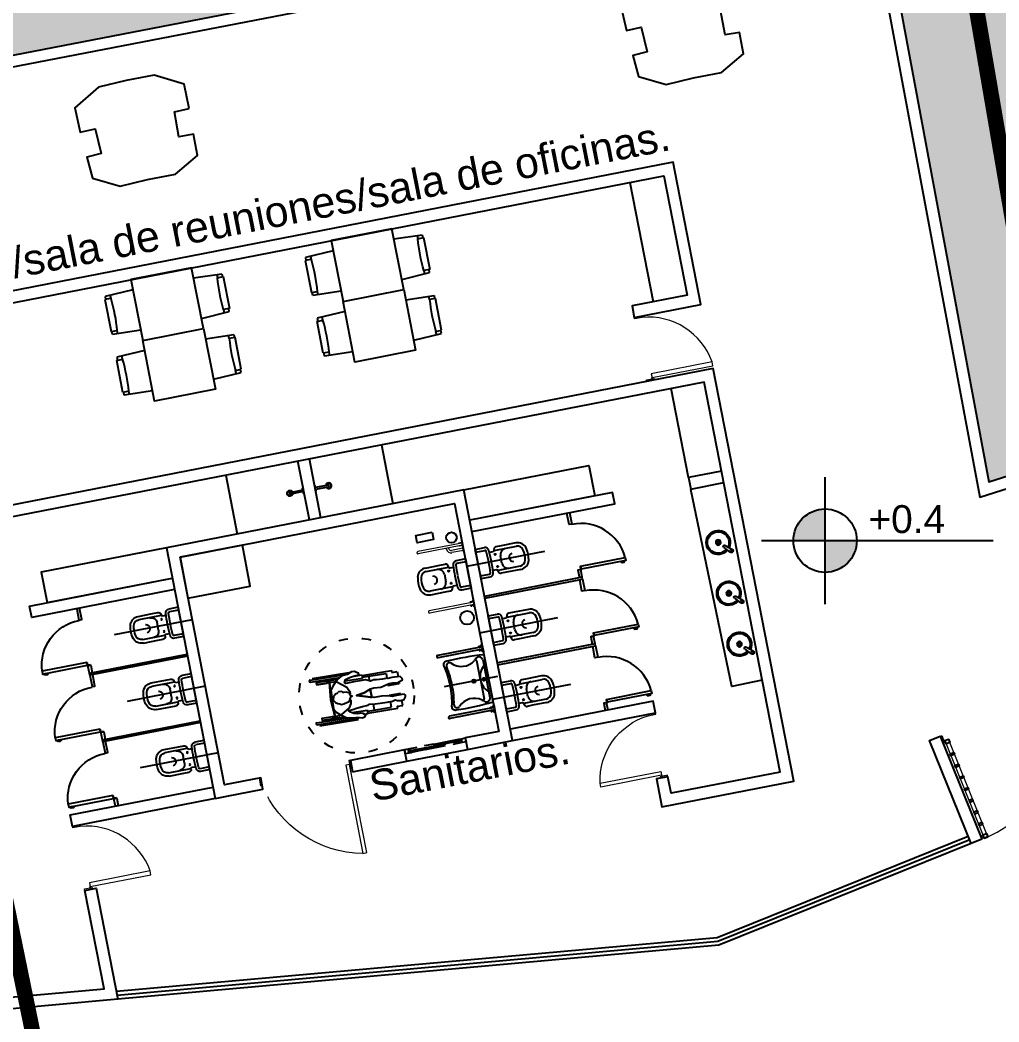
# Model space of a CAD drawing. Header units: metres. Extents: x -296 to 345, y -1036 to 474.
# Drawn here: x 187.45 to 200.1, y -970.43 to -957.49 of the extents above; entities that cross this region are included whole.
import ezdxf

# ---------------------------------------------------------------- set-up
doc = ezdxf.new("R2010")
doc.units = ezdxf.units.M
for name, pattern in [('ACAD_ISO03W100', [30, 12, -18]), ('AP-ARB$0$HIDDENX2', [0.75, 0.5, -0.25]), ('DASHED2', [0.375, 0.25, -0.125]), ('HIDDENX2', [0.75, 0.5, -0.25])]:
    doc.linetypes.add(name, pattern=pattern)
for name, color, linetype in [('ANOTACIONES', 6, 'Continuous'), ('DGPRO_ Calzada', 252, 'Continuous'), ('DGPRO_Aclaraciones', 6, 'Continuous'), ('DGPRO_ARQ_EXISTENCIA', 7, 'Continuous'), ('DGPRO_Autopista', 160, 'Continuous'), ('DGPRO_Columnas', 2, 'Continuous'), ('DGPRO_Cordon existente', 244, 'HIDDENX2'), ('DGPRO_Edificacion nueva playas de regulacion', 2, 'Continuous'), ('DGPRO_Mobiliarios', 1, 'Continuous'), ('DGPRO_Nuevas veredas', 1, 'Continuous'), ('DGPRO_Nuevo alambrado playa de carga', 2, 'Continuous'), ('DGPRO_Puertas playa de carga', 1, 'Continuous'), ('DGPRO_Vereda existente', 1, 'Continuous'), ('edificacion', 2, 'Continuous'), ('hojas carpinteria', 2, 'Continuous'), ('MOBILIARIO', 1, 'Continuous')]:
    doc.layers.add(name, color=color, linetype=linetype)
doc.layers.add('carpinterias', color=2, linetype='Continuous', lineweight=5)
doc.layers.add('DGPRO_Hatch edificios', color=7, linetype='Continuous', true_color=0xd1e8ff)
doc.styles.get("Standard").update_dxf_attribs({"font": 'arial.ttf'})

# ---------------------------------------------------------------- blocks, each defined once
blk = doc.blocks.new('puertas2')
at = {"layer": 'carpinterias', "elevation": -0.036}
for points in [[(200.368, 176.211), (201.168, 176.211), (201.168, 176.261), (200.368, 176.261), (200.368, 176.211)], [(201.144, 176.276), (201.144, 176.296), (201.244, 176.296), (201.244, 176.276), (201.144, 176.276)], [(201.144, 175.453), (201.144, 175.473), (201.244, 175.473), (201.244, 175.453), (201.144, 175.453)]]:
    blk.add_lwpolyline(points, dxfattribs=at)
at = {"layer": 'carpinterias', "color": 1, "linetype": 'AP-ARB$0$HIDDENX2', "ltscale": 3, "elevation": -0.036}
blk.add_lwpolyline([(201.144, 175.473, -0.342099), (200.368, 176.211)], format="xyb", dxfattribs=at)
at = {"layer": 'carpinterias'}
blk.add_circle((201.168, 176.266, -0.036), 0.00502, dxfattribs=at)
blk = doc.blocks.new('LAVA_COMPLETO-PL')
at = {"layer": 'MOBILIARIO'}
for p, q in [((-0.449, 0), (-0.351, 0)), ((-0.449, 0), (-0.449, -0.004)), ((0, 0.115), (0, -0.585)), ((0.351, 0), (0.449, 0)), ((0.351, 0), (0.351, -0.004)), ((0.449, 0), (0.449, -0.004)), ((-0.449, -0.004), (-0.351, -0.004)), ((-0.435, -0.015), (-0.435, -0.009)), ((-0.434, -0.018), (-0.434, -0.006)), ((-0.434, -0.006), (-0.426, -0.006)), ((-0.434, -0.012), (-0.426, -0.012)), ((-0.434, -0.018), (-0.426, -0.018)), ((-0.43, -0.037), (-0.426, -0.037)), ((-0.43, -0.044), (-0.43, -0.037)), ((-0.43, -0.044), (-0.426, -0.044)), ((-0.426, -0.004), (-0.426, -0.047)), ((-0.426, -0.018), (-0.426, -0.006)), ((-0.422, -0.004), (-0.422, -0.047)), ((-0.422, -0.041), (-0.422, -0.036)), ((-0.422, -0.041), (-0.422, -0.046)), ((-0.42, -0.037), (-0.42, -0.035)), ((-0.42, -0.041), (-0.42, -0.036)), ((-0.42, -0.037), (-0.42, -0.037)), ((-0.42, -0.041), (-0.42, -0.046)), ((-0.42, -0.044), (-0.42, -0.044)), ((-0.42, -0.044), (-0.42, -0.046)), ((-0.415, -0.004), (-0.415, -0.589)), ((-0.385, -0.004), (-0.385, -0.589)), ((-0.38, -0.037), (-0.38, -0.035)), ((-0.38, -0.041), (-0.38, -0.036)), ((-0.38, -0.037), (-0.38, -0.037)), ((-0.38, -0.041), (-0.38, -0.046)), ((-0.38, -0.044), (-0.38, -0.044)), ((-0.38, -0.044), (-0.38, -0.046)), ((-0.378, -0.004), (-0.378, -0.047)), ((-0.378, -0.041), (-0.378, -0.036)), ((-0.378, -0.041), (-0.378, -0.046)), ((-0.374, -0.004), (-0.374, -0.047)), ((-0.374, -0.018), (-0.374, -0.006)), ((-0.366, -0.006), (-0.374, -0.006)), ((-0.366, -0.012), (-0.374, -0.012)), ((-0.366, -0.018), (-0.374, -0.018)), ((-0.37, -0.037), (-0.374, -0.037)), ((-0.37, -0.044), (-0.374, -0.044)), ((-0.37, -0.044), (-0.37, -0.037)), ((-0.366, -0.018), (-0.366, -0.006)), ((-0.365, -0.015), (-0.365, -0.009)), ((-0.351, 0), (-0.351, -0.004)), ((-0.28, -0.114), (-0.262, -0.136)), ((-0.252, -0.029), (0, -0.029)), ((0, -0.108), (-0.249, -0.108)), ((0.252, -0.029), (0, -0.029)), ((0, -0.108), (0.249, -0.108)), ((0.28, -0.114), (0.262, -0.136)), ((0.351, -0.004), (0.449, -0.004)), ((0.365, -0.015), (0.365, -0.009)), ((0.366, -0.018), (0.366, -0.006)), ((0.366, -0.006), (0.374, -0.006)), ((0.366, -0.012), (0.374, -0.012)), ((0.366, -0.018), (0.374, -0.018)), ((0.37, -0.037), (0.374, -0.037)), ((0.37, -0.044), (0.37, -0.037)), ((0.37, -0.044), (0.374, -0.044)), ((0.374, -0.004), (0.374, -0.047)), ((0.374, -0.018), (0.374, -0.006)), ((0.378, -0.004), (0.378, -0.047)), ((0.378, -0.041), (0.378, -0.036)), ((0.378, -0.041), (0.378, -0.046)), ((0.38, -0.037), (0.38, -0.035)), ((0.38, -0.041), (0.38, -0.036)), ((0.38, -0.037), (0.38, -0.037)), ((0.38, -0.041), (0.38, -0.046)), ((0.38, -0.044), (0.38, -0.044)), ((0.38, -0.044), (0.38, -0.046)), ((0.385, -0.004), (0.385, -0.589)), ((0.415, -0.004), (0.415, -0.589)), ((0.42, -0.037), (0.42, -0.035)), ((0.42, -0.041), (0.42, -0.036)), ((0.42, -0.037), (0.42, -0.037)), ((0.42, -0.041), (0.42, -0.046)), ((0.42, -0.044), (0.42, -0.044)), ((0.42, -0.044), (0.42, -0.046)), ((0.422, -0.004), (0.422, -0.047)), ((0.422, -0.041), (0.422, -0.036)), ((0.422, -0.041), (0.422, -0.046)), ((0.426, -0.004), (0.426, -0.047)), ((0.426, -0.018), (0.426, -0.006)), ((0.434, -0.006), (0.426, -0.006)), ((0.434, -0.012), (0.426, -0.012)), ((0.434, -0.018), (0.426, -0.018)), ((0.43, -0.037), (0.426, -0.037)), ((0.43, -0.044), (0.426, -0.044)), ((0.43, -0.044), (0.43, -0.037)), ((0.434, -0.018), (0.434, -0.006)), ((0.435, -0.015), (0.435, -0.009))]:
    blk.add_line(p, q, dxfattribs=at)
blk.add_lwpolyline([(0, -0.509, -0.068002), (0.263, -0.538, 0.513887), (0.321, -0.488, 0.03187), (0.31, 0), (0, 0), (-0.31, 0, 0.03187), (-0.321, -0.488, 0.513887), (-0.263, -0.538, -0.068002), (0, -0.509)], format="xyb", dxfattribs=at)
blk.add_circle((0, -0.194), 0.0225, dxfattribs=at)
for centre, radius, start, end in [((-0.434, -0.012), 0.00515, 90, 270), ((-0.43, -0.009), 0.00505, 143.5393, 216.4607), ((-0.43, -0.015), 0.00505, 143.5393, 216.4607), ((-0.424, -0.047), 0.002, 180, 0), ((-0.421, -0.036), 0.000924, 0, 180), ((-0.421, -0.046), 0.000924, 180, 0), ((-0.422, -0.041), 0.0064, 293.1798, 66.8202), ((-0.378, -0.041), 0.0064, 113.1798, 246.8202), ((-0.379, -0.036), 0.000924, 0, 180), ((-0.379, -0.046), 0.000924, 180, 0), ((-0.376, -0.047), 0.002, 180, 0), ((-0.37, -0.009), 0.00505, 323.5393, 36.4607), ((-0.366, -0.012), 0.00515, 270, 90), ((-0.37, -0.015), 0.00505, 323.5393, 36.4607), ((-0.247, -0.078), 0.0487, 96.0802, 227.8275), ((-0.249, -0.125), 0.0169, 90, 218.1239), ((0, 0.118), 0.226, 220.4823, 270), ((0, -0.064), 0.0175, 90, 270), ((0, 0.118), 0.226, 270, 319.5177), ((0, -0.064), 0.0175, 270, 90), ((0.249, -0.125), 0.0169, 321.8761, 90), ((0.247, -0.078), 0.0487, 312.1725, 83.9198), ((0.366, -0.012), 0.00515, 90, 270), ((0.37, -0.009), 0.00505, 143.5393, 216.4607), ((0.37, -0.015), 0.00505, 143.5393, 216.4607), ((0.376, -0.047), 0.002, 180, 0), ((0.379, -0.036), 0.000924, 0, 180), ((0.379, -0.046), 0.000924, 180, 0), ((0.378, -0.041), 0.0064, 293.1798, 66.8202), ((0.422, -0.041), 0.0064, 113.1798, 246.8202), ((0.421, -0.036), 0.000924, 0, 180), ((0.421, -0.046), 0.000924, 180, 0), ((0.424, -0.047), 0.002, 180, 0), ((0.43, -0.009), 0.00505, 323.5393, 36.4607), ((0.434, -0.012), 0.00515, 270, 90), ((0.43, -0.015), 0.00505, 323.5393, 36.4607), ((-0.438, -0.274), 0.224, 312.9807, 38.1239), ((0.438, -0.274), 0.224, 141.8761, 227.0193), ((-0.256, -0.465), 0.0397, 138.0337, 282.1111), ((-0.024, -1.501), 1.022, 88.5901, 102.6135), ((0.024, -1.501), 1.022, 77.3865, 91.4099), ((0.256, -0.465), 0.0397, 257.8889, 41.9663), ((-0.4, -0.589), 0.015, 180, 0), ((0.4, -0.589), 0.015, 180, 0)]:
    blk.add_arc(centre, radius, start, end, dxfattribs=at)
blk = doc.blocks.new('bari planta')
for p, q in [((-0.193, 0), (0.193, 0)), ((-0.193, 0), (-0.193, -0.12)), ((-0.157, 0), (-0.157, -0.12)), ((0.157, 0), (0.157, -0.12)), ((0.193, 0), (0.193, -0.12)), ((-0.143, -0.236), (-0.14, -0.236)), ((-0.13, -0.528), (-0.13, -0.236)), ((-0.12, -0.216), (-0.12, -0.172)), ((0.12, -0.216), (0.12, -0.172)), ((0.13, -0.236), (0.13, -0.528)), ((0.143, -0.236), (0.14, -0.236)), ((-0.175, -0.338), (-0.175, -0.268)), ((-0.175, -0.528), (-0.175, -0.338)), ((-0.05, -0.303), (0.05, -0.303)), ((0.175, -0.338), (0.175, -0.268)), ((0.175, -0.528), (0.175, -0.338))]:
    blk.add_line(p, q)
for centre in [(-0.08, -0.24), (0.08, -0.24)]:
    blk.add_circle(centre, 0.0085)
for centre, radius, start, end in [((-0.142, -0.12), 0.05, 180, 265.8235), ((-0.142, -0.12), 0.014, 180, 265.8235), ((0.142, -0.12), 0.014, 274.1765, 0), ((0.142, -0.12), 0.05, 274.1765, 0), ((-0.143, -0.268), 0.032, 90, 180), ((-0.01, 1.696), 1.871, 265.8235, 270.3034), ((-0.01, 1.696), 1.835, 265.8235, 270.3034), ((-0.14, -0.216), 0.02, 270, 0), ((0.01, 1.696), 1.835, 269.6966, 274.1765), ((0.01, 1.696), 1.871, 269.6966, 274.1765), ((0.14, -0.216), 0.02, 180, 270), ((0.143, -0.268), 0.032, 0, 90), ((-0.05, -0.383), 0.08, 90, 180), ((0.05, -0.383), 0.08, 0, 90), ((0.003, -0.465), 0.0578, 92.6193, 168.3941), ((0.02, -0.463), 0.075, 172.3942, 172.744), ((-0.003, -0.465), 0.0578, 11.6059, 87.3807), ((-0.02, -0.463), 0.075, 7.256, 7.6058), ((-0.05, -0.528), 0.125, 180, 258.5558), ((-0.05, -0.528), 0.08, 180, 258.5558), ((0, -0.281), 0.332, 258.5558, 281.4442), ((0.05, -0.528), 0.08, 281.4442, 0), ((0.05, -0.528), 0.125, 281.4442, 0), ((0, -0.281), 0.377, 258.5558, 281.4442)]:
    blk.add_arc(centre, radius, start, end)
blk = doc.blocks.new('baño disca')
at = {"layer": 'MOBILIARIO', "lineweight": 5, "extrusion": (-1.25034e-17, -1.61846e-05, 1)}
for p, q in [((3050.949, -1171.264, 0), (3050.801, -1171.264, 0)), ((3050.801, -1171.264, 0), (3050.801, -1171.268, 0)), ((3050.949, -1171.268, 0), (3050.801, -1171.268, 0)), ((3050.83, -1171.268, 0), (3050.83, -1171.313, 0)), ((3050.83, -1171.313, 0), (3050.833, -1171.313, 0)), ((3050.833, -1171.268, 0), (3050.833, -1171.313, 0)), ((3050.835, -1171.268, 0), (3050.835, -1171.849, 0)), ((3050.835, -1171.268, 0), (3050.865, -1171.268, 0)), ((3050.865, -1171.268, 0), (3050.865, -1171.849, 0)), ((3050.866, -1171.268, 0), (3050.866, -1171.313, 0)), ((3050.869, -1171.313, 0), (3050.866, -1171.313, 0)), ((3050.869, -1171.268, 0), (3050.869, -1171.313, 0)), ((3050.902, -1171.268, 0), (3050.902, -1171.42, 0)), ((3050.932, -1171.268, 0), (3050.932, -1171.42, 0)), ((3050.949, -1171.264, 0), (3050.949, -1171.268, 0)), ((3051.579, -1171.264, 0), (3051.677, -1171.264, 0)), ((3051.579, -1171.264, 0), (3051.579, -1171.268, 0)), ((3051.579, -1171.268, 0), (3051.677, -1171.268, 0)), ((3051.593, -1171.278, 0), (3051.593, -1171.272, 0)), ((3051.594, -1171.281, 0), (3051.594, -1171.269, 0)), ((3051.594, -1171.269, 0), (3051.601, -1171.269, 0)), ((3051.594, -1171.275, 0), (3051.601, -1171.275, 0)), ((3051.594, -1171.281, 0), (3051.601, -1171.281, 0)), ((3051.598, -1171.3, 0), (3051.602, -1171.3, 0)), ((3051.598, -1171.308, 0), (3051.598, -1171.3, 0)), ((3051.598, -1171.308, 0), (3051.602, -1171.308, 0)), ((3051.601, -1171.281, 0), (3051.601, -1171.269, 0)), ((3051.602, -1171.268, 0), (3051.602, -1171.311, 0)), ((3051.606, -1171.268, 0), (3051.606, -1171.311, 0)), ((3051.606, -1171.304, 0), (3051.606, -1171.299, 0)), ((3051.606, -1171.304, 0), (3051.606, -1171.309, 0)), ((3051.608, -1171.3, 0), (3051.608, -1171.298, 0)), ((3051.608, -1171.304, 0), (3051.608, -1171.299, 0)), ((3051.608, -1171.3, 0), (3051.608, -1171.3, 0)), ((3051.608, -1171.304, 0), (3051.608, -1171.309, 0)), ((3051.608, -1171.308, 0), (3051.608, -1171.308, 0)), ((3051.608, -1171.308, 0), (3051.608, -1171.31, 0)), ((3051.613, -1171.268, 0), (3051.613, -1171.849, 0)), ((3051.643, -1171.268, 0), (3051.643, -1171.849, 0)), ((3051.648, -1171.3, 0), (3051.648, -1171.298, 0)), ((3051.648, -1171.304, 0), (3051.648, -1171.299, 0)), ((3051.648, -1171.3, 0), (3051.648, -1171.3, 0)), ((3051.648, -1171.304, 0), (3051.648, -1171.309, 0)), ((3051.648, -1171.308, 0), (3051.648, -1171.308, 0)), ((3051.648, -1171.308, 0), (3051.648, -1171.31, 0)), ((3051.65, -1171.268, 0), (3051.65, -1171.311, 0)), ((3051.65, -1171.304, 0), (3051.65, -1171.299, 0)), ((3051.65, -1171.304, 0), (3051.65, -1171.309, 0)), ((3051.654, -1171.268, 0), (3051.654, -1171.311, 0)), ((3051.654, -1171.281, 0), (3051.654, -1171.269, 0)), ((3051.662, -1171.269, 0), (3051.654, -1171.269, 0)), ((3051.662, -1171.275, 0), (3051.654, -1171.275, 0)), ((3051.662, -1171.281, 0), (3051.654, -1171.281, 0)), ((3051.658, -1171.3, 0), (3051.654, -1171.3, 0)), ((3051.658, -1171.308, 0), (3051.654, -1171.308, 0)), ((3051.658, -1171.308, 0), (3051.658, -1171.3, 0)), ((3051.662, -1171.281, 0), (3051.662, -1171.269, 0)), ((3051.663, -1171.278, 0), (3051.663, -1171.272, 0)), ((3051.677, -1171.264, 0), (3051.677, -1171.268, 0)), ((3050.875, -1171.448, 0), (3050.865, -1171.448, 0)), ((3050.875, -1171.478, 0), (3050.865, -1171.478, 0))]:
    blk.add_line(p, q, dxfattribs=at)
for centre, radius, start, end in [((3051.594, -1171.275, 0.019), 0.00515, 90, 270), ((3051.598, -1171.272, 0.019), 0.00505, 143.5393, 216.4607), ((3051.598, -1171.278, 0.019), 0.00505, 143.5393, 216.4607), ((3051.604, -1171.311, 0.019), 0.002, 180, 360), ((3051.607, -1171.299, 0.019), 0.000924, 360, 180), ((3051.607, -1171.309, 0.019), 0.000924, 180, 360), ((3051.605, -1171.304, 0.019), 0.0064, 293.1798, 66.8202), ((3051.65, -1171.304, 0.019), 0.0064, 113.1798, 246.8202), ((3051.649, -1171.299, 0.019), 0.000924, 360, 180), ((3051.649, -1171.309, 0.019), 0.000924, 180, 360), ((3051.652, -1171.311, 0.019), 0.002, 180, 360), ((3051.658, -1171.272, 0.019), 0.00505, 323.5393, 36.4607), ((3051.662, -1171.275, 0.019), 0.00515, 270, 90), ((3051.658, -1171.278, 0.019), 0.00505, 323.5393, 36.4607), ((3050.875, -1171.42, 0.019), 0.0574, 270, 360), ((3050.875, -1171.42, 0.019), 0.0274, 270, 360), ((3050.85, -1171.849, 0.019), 0.015, 180, 360), ((3051.628, -1171.849, 0.019), 0.015, 180, 360)]:
    blk.add_arc(centre, radius, start, end, dxfattribs=at)
at = {"layer": 'MOBILIARIO'}
blk.add_blockref('bari planta', (3051.238, -1171.264, 0), dxfattribs=at)
blk = doc.blocks.new('discapacitado')
at = {"layer": 'MOBILIARIO'}
for p, q in [((-0.624, 0.31), (-0.127, 0.31)), ((-0.624, 0.285), (-0.233, 0.285)), ((-0.592, 0.329), (-0.08, 0.329)), ((-0.547, 0.268), (-0.547, 0.237)), ((-0.547, 0.268), (-0.411, 0.268)), ((-0.411, 0.268), (-0.411, 0.237)), ((-0.411, 0.265), (-0.268, 0.265)), ((-0.349, 0.285), (-0.349, 0.265)), ((-0.324, 0.285), (-0.324, 0.265)), ((-0.048, 0.271), (0.054, 0.271)), ((0.054, 0.271), (0.054, 0.228)), ((0.054, 0.265), (0.447, 0.265)), ((0.447, 0.265), (0.447, 0.24)), ((-0.547, 0.237), (-0.411, 0.237)), ((-0.411, 0.24), (-0.292, 0.24)), ((-0.378, 0.24), (-0.398, 0.013)), ((-0.301, 0.24), (-0.302, 0.228)), ((-0.174, 0.228), (0.054, 0.228)), ((0.054, 0.24), (0.367, 0.24)), ((0.14, 0.24), (0.137, 0.181)), ((0.369, 0.24), (0.369, 0.176)), ((0.445, 0.24), (0.517, 0.24)), ((0.517, 0.24), (0.517, 0.171)), ((-0.398, 0.013), (-0.378, -0.208)), ((0.133, 0.07), (0.136, -0.038)), ((0.133, 0.07), (0.133, 0.07)), ((0.369, 0.098), (0.369, 0.08)), ((0.369, 0.08), (0.519, 0.08)), ((0.517, 0.103), (0.517, 0.08)), ((0.138, -0.126), (0.14, -0.208)), ((0.369, -0.048), (0.519, -0.048)), ((0.369, -0.062), (0.369, -0.048)), ((0.517, -0.066), (0.517, -0.048)), ((-0.624, -0.253), (-0.211, -0.253)), ((-0.547, -0.205), (-0.411, -0.205)), ((-0.547, -0.236), (-0.547, -0.205)), ((-0.547, -0.236), (-0.411, -0.236)), ((-0.411, -0.236), (-0.411, -0.205)), ((-0.411, -0.208), (-0.29, -0.208)), ((-0.411, -0.233), (-0.254, -0.233)), ((-0.349, -0.233), (-0.349, -0.253)), ((-0.324, -0.233), (-0.324, -0.253)), ((-0.302, -0.2), (-0.301, -0.208)), ((-0.247, -0.239), (-0.246, -0.239)), ((-0.247, -0.239), (-0.247, -0.239)), ((-0.152, -0.195), (0.054, -0.195)), ((0.001, -0.239), (0.054, -0.239)), ((0.054, -0.239), (0.054, -0.195)), ((0.054, -0.208), (0.367, -0.208)), ((0.054, -0.233), (0.447, -0.233)), ((0.369, -0.208), (0.369, -0.132)), ((0.445, -0.208), (0.517, -0.208)), ((0.447, -0.233), (0.447, -0.208)), ((0.517, -0.208), (0.517, -0.138)), ((-0.624, -0.278), (-0.049, -0.278)), ((-0.592, -0.296), (-0.08, -0.296))]:
    blk.add_line(p, q, dxfattribs=at)
for points in [[(-0.324, 0.285), (-0.324, 0.265), (-0.411, 0.265), (-0.411, 0.24), (-0.378, 0.24), (-0.398, 0.013), (-0.378, -0.208), (-0.411, -0.208), (-0.411, -0.233), (-0.324, -0.233), (-0.324, -0.253), (-0.349, -0.253), (-0.349, -0.233), (-0.411, -0.233), (-0.411, -0.236), (-0.547, -0.236), (-0.547, -0.205), (-0.411, -0.205), (-0.411, -0.208), (-0.378, -0.208), (-0.398, 0.013), (-0.378, 0.24), (-0.411, 0.24), (-0.411, 0.237), (-0.547, 0.237), (-0.547, 0.268), (-0.411, 0.268), (-0.411, 0.265), (-0.349, 0.265), (-0.349, 0.285)], [(-0.378, 0.14), (-0.381, -0.106), (-0.355, -0.154), (-0.316, -0.19), (-0.262, -0.227), (-0.237, -0.247), (-0.189, -0.258), (-0.113, -0.264), (-0.065, -0.275), (-0.025, -0.286), (0.011, -0.272), (0.02, -0.258), (-0.008, -0.23), (-0.034, -0.221), (-0.082, -0.224), (-0.13, -0.21), (-0.169, -0.185), (-0.192, -0.162), (-0.135, -0.156), (-0.085, -0.148), (-0.003, -0.14), (0.073, -0.134), (0.093, -0.123), (0.164, -0.128), (0.231, -0.131), (0.324, -0.134), (0.395, -0.131), (0.431, -0.12), (0.46, -0.134), (0.505, -0.14), (0.55, -0.134), (0.572, -0.103), (0.575, -0.08), (0.561, -0.066), (0.505, -0.066), (0.437, -0.069), (0.406, -0.072), (0.344, -0.055), (0.265, -0.044), (0.166, -0.047), (0.116, -0.032), (0.056, -0.016), (-0.056, 0.016), (0.048, 0.035), (0.138, 0.072), (0.18, 0.08), (0.273, 0.075), (0.389, 0.103), (0.437, 0.103), (0.493, 0.097), (0.527, 0.106), (0.567, 0.123), (0.567, 0.142), (0.544, 0.171), (0.434, 0.173), (0.383, 0.168), (0.378, 0.176), (0.31, 0.173), (0.234, 0.176), (0.2, 0.182), (0.155, 0.173), (0.093, 0.199), (0.014, 0.199), (-0.062, 0.196), (-0.124, 0.196), (-0.172, 0.193), (-0.186, 0.207), (-0.164, 0.247), (-0.11, 0.264), (-0.042, 0.272), (0.014, 0.278), (0.014, 0.3), (-0.008, 0.314), (-0.034, 0.331), (-0.073, 0.334), (-0.135, 0.306), (-0.206, 0.3), (-0.271, 0.264), (-0.341, 0.185), (-0.355, 0.168)], [(0.048, 0.035), (-0.056, 0.016), (0.056, -0.016), (0.116, -0.032), (0.136, -0.038), (0.133, 0.07)], [(0.048, 0.035), (-0.056, 0.016), (0.056, -0.016), (0.116, -0.032), (0.136, -0.038), (0.133, 0.07)]]:
    blk.add_lwpolyline(points, close=True, dxfattribs=at)
for points in [[(-0.292, 0.24), (-0.166, 0.145), (-0.152, 0.114), (-0.135, 0.083), (-0.135, 0.052)], [(-0.293, 0.086), (-0.324, 0.078), (-0.355, 0.049), (-0.369, 0.007), (-0.341, -0.032), (-0.313, -0.049), (-0.288, -0.055), (-0.271, -0.069), (-0.237, -0.063), (-0.22, -0.058), (-0.197, -0.052), (-0.166, -0.047), (-0.152, -0.03), (-0.141, -0.001), (-0.135, 0.007), (-0.116, 0.018), (-0.138, 0.03), (-0.138, 0.052), (-0.152, 0.069), (-0.186, 0.08), (-0.214, 0.083), (-0.226, 0.083), (-0.237, 0.097), (-0.282, 0.1), (-0.285, 0.092)], [(-0.138, -0.027), (-0.147, -0.075), (-0.18, -0.128), (-0.29, -0.199)]]:
    blk.add_lwpolyline(points, dxfattribs=at)
at = {"layer": 'MOBILIARIO', "linetype": 'ACAD_ISO03W100', "ltscale": 0.01}
blk.add_circle((-0.056, 0.016), 0.75, dxfattribs=at)
at = {"layer": 'MOBILIARIO'}
for centre in [(-0.624, 0.297), (-0.624, -0.265)]:
    blk.add_arc(centre, 0.0125, 90, 270, dxfattribs=at)
blk = doc.blocks.new('v corrediza 0.8')
at = {"layer": 'hojas carpinteria'}
for points in [[(4095.312, -277.302), (4095.362, -277.302), (4095.362, -277.352), (4095.312, -277.352)], [(4096.112, -277.302), (4096.062, -277.302), (4096.062, -277.352), (4096.112, -277.352)]]:
    blk.add_lwpolyline(points, close=True, dxfattribs=at)
for points in [[(4095.362, -277.302), (4095.392, -277.302), (4095.392, -277.306)], [(4095.382, -277.323), (4095.382, -277.306)], [(4095.382, -277.306), (4095.707, -277.306)], [(4095.382, -277.31), (4095.707, -277.31)], [(4095.727, -277.302), (4095.697, -277.302), (4095.697, -277.306)], [(4095.707, -277.306), (4095.707, -277.323)], [(4095.727, -277.327), (4095.727, -277.302)], [(4095.392, -277.323), (4095.392, -277.327), (4095.362, -277.327)], [(4095.707, -277.319), (4095.382, -277.319)], [(4095.707, -277.323), (4095.382, -277.323)], [(4095.697, -277.323), (4095.697, -277.327), (4095.727, -277.327)], [(4095.727, -277.331), (4095.727, -277.327), (4095.697, -277.327)], [(4095.697, -277.327), (4095.697, -277.352)], [(4095.697, -277.352), (4095.727, -277.352), (4095.727, -277.348)], [(4095.717, -277.348), (4095.717, -277.331)], [(4095.717, -277.331), (4096.042, -277.331)], [(4095.717, -277.335), (4096.042, -277.335)], [(4096.042, -277.344), (4095.717, -277.344)], [(4096.042, -277.348), (4095.717, -277.348)], [(4096.062, -277.327), (4096.032, -277.327), (4096.032, -277.331)], [(4096.032, -277.348), (4096.032, -277.352), (4096.062, -277.352)], [(4096.042, -277.331), (4096.042, -277.348)]]:
    blk.add_lwpolyline(points, dxfattribs=at)
at = {"layer": 'hojas carpinteria', "color": 1, "linetype": 'DASHED2', "ltscale": 0.5}
for points in [[(4095.697, -277.302), (4095.392, -277.302)], [(4096.062, -277.302), (4095.727, -277.302)], [(4095.697, -277.352), (4095.362, -277.352)], [(4095.392, -277.327), (4095.697, -277.327)], [(4095.727, -277.327), (4096.032, -277.327)], [(4095.727, -277.352), (4096.032, -277.352)]]:
    blk.add_lwpolyline(points, dxfattribs=at)
blk = doc.blocks.new('p acc')
at = {"layer": 'carpinterias', "color": 1, "linetype": 'AP-ARB$0$HIDDENX2', "ltscale": 3}
blk.add_lwpolyline([(4128.374, -265.298, -0.302523), (4128.942, -263.834)], format="xyb", dxfattribs=at)
at = {"layer": 'carpinterias'}
for points in [[(4129.456, -264.876), (4129.41, -264.896), (4128.942, -263.834), (4128.988, -263.814), (4129.456, -264.876)], [(4129.494, -264.914), (4129.476, -264.922), (4129.435, -264.83), (4129.454, -264.822), (4129.494, -264.914)], [(4128.414, -265.389), (4128.396, -265.397), (4128.355, -265.306), (4128.374, -265.298), (4128.414, -265.389)]]:
    blk.add_lwpolyline(points, dxfattribs=at)
blk = doc.blocks.new('ducha')
at = {"layer": 'MOBILIARIO'}
blk.add_lwpolyline([(67.841, 190.156), (67.841, 190.146), (67.864, 190.146), (67.864, 189.982, 0.414214), (67.872, 189.974), (67.878, 189.974, 0.414214), (67.886, 189.982), (67.886, 190.146), (67.909, 190.146), (67.909, 190.156)], format="xyb", dxfattribs=at)
blk.add_lwpolyline([(68.262, 189.206), (67.488, 189.206)], dxfattribs=at)
for radius, start, end in [(0.0369, 107.8972, 72.1028), (0.0319, 110.8251, 69.1749)]:
    blk.add_arc((67.875, 189.974), radius, start, end, dxfattribs=at)
blk = doc.blocks.new('IS-INODORO')
at = {"layer": 'MOBILIARIO'}
for p, q in [((-0.193, 0), (0.192, 0)), ((-0.193, 0), (-0.193, -0.12)), ((-0.157, 0), (-0.157, -0.12)), ((0.156, 0), (0.156, -0.12)), ((0.192, 0), (0.192, -0.12)), ((-0.143, -0.236), (-0.14, -0.236)), ((-0.13, -0.528), (-0.13, -0.236)), ((-0.12, -0.216), (-0.12, -0.172)), ((0.12, -0.216), (0.12, -0.172)), ((0.13, -0.236), (0.13, -0.528)), ((0.143, -0.236), (0.14, -0.236)), ((-0.175, -0.338), (-0.175, -0.268)), ((-0.175, -0.528), (-0.175, -0.338)), ((-0.05, -0.303), (0.05, -0.303)), ((0.175, -0.338), (0.175, -0.268)), ((0.175, -0.528), (0.175, -0.338))]:
    blk.add_line(p, q, dxfattribs=at)
at = {"layer": 'MOBILIARIO', "ltscale": 3}
blk.add_lwpolyline([(0, 0.15), (0, -0.877)], dxfattribs=at)
at = {"layer": 'MOBILIARIO'}
for centre in [(-0.08, -0.24), (0.08, -0.24)]:
    blk.add_circle(centre, 0.0085, dxfattribs=at)
for centre, radius, start, end in [((-0.143, -0.12), 0.05, 180, 265.8235), ((-0.143, -0.12), 0.014, 180, 265.8235), ((0.142, -0.12), 0.014, 274.1765, 0), ((0.142, -0.12), 0.05, 274.1765, 0), ((-0.143, -0.268), 0.032, 90, 180), ((-0.01, 1.696), 1.871, 265.8235, 270.3034), ((-0.01, 1.696), 1.835, 265.8235, 270.3034), ((-0.14, -0.216), 0.02, 270, 0), ((0.01, 1.696), 1.835, 269.6966, 274.1765), ((0.01, 1.696), 1.871, 269.6966, 274.1765), ((0.14, -0.216), 0.02, 180, 270), ((0.143, -0.268), 0.032, 0, 90), ((-0.05, -0.383), 0.08, 90, 180), ((0.05, -0.383), 0.08, 0, 90), ((0.003, -0.465), 0.0578, 92.6193, 168.3941), ((0.02, -0.463), 0.075, 172.3942, 172.744), ((-0.003, -0.465), 0.0578, 11.6059, 87.3807), ((-0.02, -0.463), 0.075, 7.256, 7.6058), ((-0.05, -0.528), 0.125, 180, 258.5558), ((-0.05, -0.528), 0.08, 180, 258.5558), ((0, -0.281), 0.332, 258.5558, 281.4442), ((0.05, -0.528), 0.08, 281.4442, 0), ((0.05, -0.528), 0.125, 281.4442, 0), ((0, -0.281), 0.377, 258.5558, 281.4442)]:
    blk.add_arc(centre, radius, start, end, dxfattribs=at)
blk = doc.blocks.new('puerta 75')
for p, q in [((10.735, 61.013), (10.686, 61.013)), ((10.686, 61.013), (10.686, 61.004)), ((10.686, 61.004), (10.735, 61.004)), ((10.711, 60.985), (10.711, 61.025)), ((10.729, 61.013), (10.735, 61.013)), ((10.735, 61.004), (10.735, 61.013)), ((11.258, 60.959), (11.258, 60.996)), ((11.258, 60.959), (11.258, 60.996)), ((11.258, 60.991), (11.262, 60.991)), ((11.259, 60.991), (11.259, 60.996)), ((11.261, 60.991), (11.261, 60.996)), ((11.262, 60.964), (11.262, 60.991)), ((11.262, 60.964), (11.262, 60.991)), ((11.269, 61.001), (11.264, 61.001)), ((11.269, 60.999), (11.264, 60.999)), ((11.269, 61.002), (11.269, 60.998)), ((11.296, 60.998), (11.269, 60.998)), ((11.296, 60.998), (11.269, 60.998)), ((11.296, 61.002), (11.296, 60.998)), ((11.258, 60.964), (11.262, 60.964))]:
    blk.add_line(p, q)
blk.add_lwpolyline([(11.258, 60.996), (11.258, 60.959), (10.67, 60.959), (10.67, 60.996)], close=True)
for points in [[(11.264, 61.102), (11.264, 61.002), (11.301, 61.002), (11.301, 61.102)], [(11.264, 60.252), (11.264, 60.402), (11.301, 60.402), (11.301, 60.252)]]:
    blk.add_lwpolyline(points)
for radius in [0.00376, 0.00376, 0.00247]:
    blk.add_circle((11.26, 61), radius)
at = {"linetype": 'ACAD_ISO03W100', "ltscale": 0.1}
blk.add_arc((11.258, 60.996), 0.589, 183.6473, 270.5277, dxfattribs=at)
blk = doc.blocks.new('bacha 1')
at = {"layer": 'MOBILIARIO'}
for p, q in [((61.575, 188.019), (61.5, 187.954)), ((61.598, 187.996), (61.532, 187.922))]:
    blk.add_line(p, q, dxfattribs=at)
for centre, radius in [((61.655, 188.074), 0.033), ((61.655, 188.074), 0.0227), ((61.655, 188.074), 0.0162), ((61.512, 187.934), 0.0162)]:
    blk.add_circle(centre, radius, dxfattribs=at)
for centre, radius, start, end in [((61.655, 188.074), 0.156, 231.6509, 216.9022), ((61.655, 188.074), 0.139, 232.0858, 216.4037), ((61.586, 188.007), 0.0164, 317.7553, 131.3171), ((61.512, 187.935), 0.023, 122.5592, 324.1783), ((61.63, 187.86), 0.116, 146.1966, 148.2504)]:
    blk.add_arc(centre, radius, start, end, dxfattribs=at)
at = {"layer": 'MOBILIARIO', "ltscale": 2}
blk.add_arc((61.546, 187.887), 0.0816, 124.4063, 124.4748, dxfattribs=at)
blk = doc.blocks.new('puerta reja')
at = {"layer": 'carpinterias'}
for points in [[(4092.755, -278.091), (4094.032, -277.529), (4094.012, -277.483), (4092.735, -278.045), (4092.755, -278.091)], [(4093.985, -277.479), (4093.977, -277.461), (4094.068, -277.421), (4094.076, -277.439), (4093.985, -277.479)], [(4094.561, -278.788), (4094.553, -278.77), (4094.644, -278.729), (4094.652, -278.748), (4094.561, -278.788)]]:
    blk.add_lwpolyline(points, dxfattribs=at)
at = {"layer": 'carpinterias', "color": 1, "linetype": 'AP-ARB$0$HIDDENX2', "ltscale": 3}
blk.add_lwpolyline([(4094.553, -278.77, -0.405565), (4092.755, -278.091)], format="xyb", dxfattribs=at)
at = {"layer": 'carpinterias'}
blk.add_circle((4094.01, -277.478), 0.00502, dxfattribs=at)
at = {"layer": 'edificacion'}
for points in [[(4094.032, -277.529), (4093.987, -277.549), (4093.967, -277.503), (4094.012, -277.483), (4094.032, -277.529)], [(4093.705, -277.673), (4093.682, -277.683), (4093.662, -277.637), (4093.685, -277.627), (4093.705, -277.673)], [(4093.857, -277.606), (4093.834, -277.616), (4093.814, -277.57), (4093.837, -277.56), (4093.857, -277.606)], [(4093.401, -277.807), (4093.378, -277.817), (4093.358, -277.771), (4093.381, -277.761), (4093.401, -277.807)], [(4093.553, -277.74), (4093.53, -277.75), (4093.51, -277.704), (4093.533, -277.694), (4093.553, -277.74)], [(4093.074, -277.951), (4093.097, -277.941), (4093.076, -277.895), (4093.053, -277.905), (4093.074, -277.951)], [(4093.226, -277.884), (4093.249, -277.874), (4093.228, -277.828), (4093.206, -277.838), (4093.226, -277.884)], [(4092.801, -278.071), (4092.755, -278.091), (4092.735, -278.045), (4092.781, -278.025), (4092.801, -278.071)], [(4092.735, -278.045), (4092.755, -278.091)], [(4092.922, -278.018), (4092.944, -278.008), (4092.924, -277.962), (4092.901, -277.973), (4092.922, -278.018)]]:
    blk.add_lwpolyline(points, dxfattribs=at)
blk = doc.blocks.new('mesa-80x80+2c')
at = {"color": 0}
for p, q in [((0.19, 0.779), (0.61, 0.779)), ((0.19, 0.702), (0.19, 0.779)), ((0.61, 0.779), (0.61, 0.702)), ((0.134, 0.4), (0.151, 0.769)), ((0.148, 0.702), (0.19, 0.702)), ((0.151, 0.769), (0.19, 0.769)), ((0.649, 0.769), (0.61, 0.769)), ((0.61, 0.702), (0.652, 0.702)), ((0.666, 0.4), (0.649, 0.769)), ((0.134, -0.4), (0.151, -0.769)), ((0.666, -0.4), (0.649, -0.769)), ((0.148, -0.702), (0.19, -0.702)), ((0.151, -0.769), (0.19, -0.769)), ((0.19, -0.702), (0.19, -0.779)), ((0.61, -0.702), (0.652, -0.702)), ((0.61, -0.779), (0.61, -0.702)), ((0.649, -0.769), (0.61, -0.769)), ((0.19, -0.779), (0.61, -0.779))]:
    blk.add_line(p, q, dxfattribs=at)
blk.add_lwpolyline([(0.8, -0.4), (0, -0.4), (0, 0.4), (0.8, 0.4)], close=True, dxfattribs=at)
for centre, start, end in [((0.4, 2.914), 264.5666, 275.4334), ((0.4, -2.914), 84.5666, 95.4334)]:
    blk.add_arc(centre, 2.222, start, end, dxfattribs=at)
blk = doc.blocks.new('Mesa+sillas - Armado 8')
at = {"layer": 'MOBILIARIO', "rotation": 270}
blk.add_blockref('mesa-80x80+2c', (0, 0.8), dxfattribs=at)
at = {"layer": 'MOBILIARIO', "xscale": -1, "rotation": 270}
blk.add_blockref('mesa-80x80+2c', (0, -0.8), dxfattribs=at)
blk = doc.blocks.new('NIVELES')
at = {"layer": 'ANOTACIONES'}
h = blk.add_hatch(color=1, dxfattribs=at)
h.dxf.hatch_style = 1
h.paths.add_polyline_path([(359.5907, 442.2314), (359.5907, 442.411, 0.414214), (359.411, 442.2314)])
h.paths.add_polyline_path([(359.5907, 442.0518, 0.414214), (359.7703, 442.2314), (359.5907, 442.2314)])
at = {"layer": 'ANOTACIONES', "color": 1}
for points in [[(359.5907, 441.8721), (359.5907, 442.5907)], [(359.2314, 442.2314), (360.5428, 442.2314)]]:
    blk.add_lwpolyline(points, dxfattribs=at)
blk.add_circle((359.5907, 442.2314), 0.1796, dxfattribs=at)
blk.add_attdef('NIVEL', (359.8355, 442.2746), '', height=0.158, dxfattribs=at)
blk = doc.blocks.new('A$C07AB3025')
at = {"layer": 'DGPRO_ Calzada'}
h = blk.add_hatch(color=256, dxfattribs=at)
h.dxf.hatch_style = 1
edge = h.paths.add_edge_path()
edge.add_line((191.07, -1230.546), (199.828, -1228.477))
edge.add_arc((199.902, -1227.128), 1.351, 266.8674, 363.7559)
edge.add_line((201.25, -1227.04), (200.965, -1222.767))
edge.add_line((200.965, -1222.767), (211.781, -1221.885))
edge.add_line((211.781, -1221.885), (212.321, -1223.852))
edge.add_arc((213.596, -1223.346), 1.371, 201.642, 284.287)
edge.add_line((213.934, -1224.675), (225.275, -1222.029))
edge.add_line((225.275, -1222.029), (232.375, -1248.738))
edge.add_line((232.375, -1248.738), (221.209, -1251.611))
edge.add_arc((221.322, -1252.8), 1.195, 95.4535, 284.3059)
edge.add_line((221.618, -1253.958), (232.952, -1251.067))
edge.add_line((232.952, -1251.067), (239.728, -1278.288))
edge.add_line((239.728, -1278.288), (228.494, -1280.934))
edge.add_arc((228.552, -1282.15), 1.218, 92.7399, 283.3496)
edge.add_line((228.833, -1283.335), (240.204, -1280.636))
edge.add_line((240.204, -1280.636), (246.277, -1308.046))
edge.add_line((246.277, -1308.046), (234.849, -1310.48))
edge.add_arc((235.126, -1311.655), 1.207, 103.2926, 290.7688)
edge.add_line((235.554, -1312.783), (246.773, -1310.371))
edge.add_line((246.773, -1310.371), (252.497, -1337.597))
edge.add_line((252.497, -1337.597), (241.074, -1339.964))
edge.add_arc((241.331, -1341.201), 1.263, 101.7275, 281.7275)
edge.add_line((241.588, -1342.438), (257.56, -1339.122))
edge.add_line((257.56, -1339.122), (263.605, -1366.335))
edge.add_line((263.605, -1366.335), (246.931, -1369.574))
edge.add_arc((247.073, -1370.782), 1.217, 96.7245, 293.2885)
edge.add_line((247.554, -1371.9), (264.115, -1368.684))
edge.add_line((264.115, -1368.684), (268.467, -1388.165))
edge.add_line((268.467, -1388.165), (265.526, -1391.58))
edge.add_line((265.526, -1391.58), (251.086, -1394.393))
edge.add_arc((251.374, -1395.76), 1.397, 101.9251, 173.0166)
edge.add_line((249.988, -1395.59), (252.181, -1408.578))
edge.add_line((252.181, -1408.578), (242.604, -1412.44))
edge.add_line((242.604, -1412.44), (240.689, -1408.922))
edge.add_line((240.689, -1408.922), (237.315, -1409.992))
edge.add_line((237.315, -1409.992), (236.109, -1403.516))
edge.add_arc((234.843, -1403.846), 1.307, 14.6105, 103.3641)
edge.add_line((234.541, -1402.574), (223.193, -1404.769))
edge.add_line((223.193, -1404.769), (217.859, -1377.796))
edge.add_line((217.859, -1377.796), (229.441, -1375.486))
edge.add_arc((229.264, -1374.299), 1.201, 278.4705, 464.7552)
edge.add_line((228.959, -1373.138), (217.389, -1375.42))
edge.add_line((217.389, -1375.42), (211.932, -1348.499))
edge.add_line((211.932, -1348.499), (223.599, -1346.088))
edge.add_arc((223.26, -1344.934), 1.202, 286.3801, 463.0253)
edge.add_line((222.989, -1343.763), (211.464, -1346.242))
edge.add_line((211.464, -1346.242), (205.837, -1319.134))
edge.add_line((205.837, -1319.134), (217.247, -1316.688))
edge.add_arc((217.106, -1315.488), 1.207, 276.7245, 456.7245)
edge.add_line((216.964, -1314.289), (205.31, -1316.765))
edge.add_line((205.31, -1316.765), (199.348, -1289.943))
edge.add_line((199.348, -1289.943), (210.893, -1287.431))
edge.add_arc((210.752, -1286.232), 1.208, 276.7245, 456.7245)
edge.add_line((210.61, -1285.032), (198.83, -1287.609))
edge.add_line((198.83, -1287.609), (192.882, -1260.849))
edge.add_line((192.882, -1260.849), (204.762, -1258.114))
edge.add_arc((204.225, -1257.022), 1.218, 296.1682, 456.6741)
edge.add_line((204.084, -1255.812), (192.348, -1258.509))
edge.add_line((192.348, -1258.509), (190.794, -1251.693))
edge.add_line((190.794, -1251.693), (195.634, -1250.591))
edge.add_line((195.634, -1250.591), (191.07, -1230.546))
at = {"layer": 'DGPRO_Edificacion nueva playas de regulacion', "elevation": -1.032}
for points in [[(224.485, -1416.668), (222.804, -1408.046), (233.118, -1406.035), (233.419, -1407.579), (232.707, -1407.718), (232.736, -1407.865), (233.595, -1407.698), (233.237, -1405.859), (222.628, -1407.927), (224.349, -1416.755)], [(234.621, -1413.741), (233.213, -1414.015), (233.171, -1413.801), (233.024, -1413.829), (233.094, -1414.191), (234.797, -1413.86), (233.757, -1408.525), (223.295, -1410.564)], [(234.621, -1413.741), (233.638, -1408.701), (223.324, -1410.711)], [(228.539, -1410.483), (228.391, -1409.724)], [(228.686, -1410.455), (228.538, -1409.695)], [(233.863, -1409.853), (233.437, -1409.936), (233.465, -1410.083), (233.895, -1409.999)], [(227.471, -1414.053), (227.938, -1413.962), (227.91, -1413.815), (227.442, -1413.906), (226.868, -1410.962), (230.414, -1410.27), (230.988, -1413.215), (230.553, -1413.3), (230.582, -1413.447), (231.164, -1413.334), (230.532, -1410.095), (226.692, -1410.843), (227.323, -1414.082), (227.471, -1414.053)], [(230.638, -1410.634), (232.484, -1410.275), (232.455, -1410.127), (230.61, -1410.487)], [(226.797, -1411.383), (224.951, -1411.743), (224.922, -1411.596), (226.768, -1411.236)], [(230.805, -1411.494), (232.068, -1411.248), (232.064, -1411.223), (230.8, -1411.47)], [(230.972, -1412.354), (232.236, -1412.108), (232.231, -1412.083), (230.967, -1412.329)], [(226.965, -1412.243), (225.702, -1412.489), (225.697, -1412.464), (226.961, -1412.218)], [(231.164, -1413.334), (233.01, -1412.974), (232.981, -1412.826), (231.136, -1413.186)], [(227.133, -1413.102), (225.869, -1413.349), (225.865, -1413.324), (227.128, -1413.078)], [(227.323, -1414.082), (225.477, -1414.442), (225.449, -1414.295), (227.294, -1413.935)], [(224.485, -1416.668), (225.887, -1416.542), (225.639, -1415.269), (225.786, -1415.24), (226.066, -1416.677), (224.364, -1416.83)]]:
    blk.add_lwpolyline(points, dxfattribs=at)
for points in [[(236.69, -1413.276), (237.227, -1414.608), (237.088, -1414.665), (236.551, -1413.332)], [(229.096, -1413.737), (229.797, -1413.6), (229.768, -1413.453), (229.068, -1413.589)]]:
    blk.add_lwpolyline(points, close=True, dxfattribs=at)
at = {"layer": 'DGPRO_Mobiliarios', "linetype": 'Continuous', "elevation": -1.032}
for points in [[(232.677, -1406.121), (232.978, -1407.666)], [(233.437, -1409.936), (233.212, -1408.784)], [(230.532, -1410.095), (232.15, -1409.779), (232.226, -1410.172), (230.61, -1410.487)], [(234.389, -1412.552), (233.997, -1412.634), (233.466, -1410.089)], [(226.692, -1410.843), (225.075, -1411.158), (225.151, -1411.551), (226.768, -1411.236)]]:
    blk.add_lwpolyline(points, dxfattribs=at)
at = {"layer": 'DGPRO_Mobiliarios', "ltscale": 3, "elevation": -1.032}
blk.add_lwpolyline([(230.125, -1410.64), (230.144, -1410.737), (229.932, -1410.778), (229.913, -1410.682)], close=True, dxfattribs=at)
at = {"layer": 'DGPRO_Mobiliarios', "linetype": 'Continuous', "elevation": -1.032}
blk.add_lwpolyline([(226.97, -1411.492), (227.775, -1411.337), (227.673, -1410.807), (226.868, -1410.962)], close=True, dxfattribs=at)
at = {"layer": 'DGPRO_Mobiliarios'}
for centre, radius in [((230.374, -1410.71, -1.032), 0.0683), ((230.576, -1411.747, -1.032), 0.0883)]:
    blk.add_circle(centre, radius, dxfattribs=at)
at = {"layer": 'DGPRO_Nuevas veredas', "elevation": -1.032}
for points in [[(205.659, -1319.018), (211.348, -1346.421), (223.021, -1343.909, -1.057808), (223.381, -1345.98), (211.755, -1348.383), (214.604, -1362.108), (217.271, -1375.596), (228.992, -1373.284, -1.060495), (229.416, -1375.338), (217.683, -1377.678), (223.075, -1404.944), (234.573, -1402.721, -0.407332), (235.962, -1403.549), (237.199, -1410.187), (240.616, -1409.103), (242.46, -1412.49)], [(205.837, -1319.134), (211.464, -1346.242), (222.989, -1343.763, -1.054253), (223.406, -1346.128), (211.932, -1348.499), (214.751, -1362.078), (217.389, -1375.42), (228.959, -1373.138, -1.056405), (229.441, -1375.486), (217.859, -1377.796), (223.193, -1404.769), (234.541, -1402.574, -0.407856), (236.109, -1403.516), (237.315, -1409.992), (240.689, -1408.922), (242.604, -1412.44)]]:
    blk.add_lwpolyline(points, format="xyb", dxfattribs=at)
at = {"layer": 'DGPRO_Nuevo alambrado playa de carga', "elevation": -1.032}
for points in [[(237.051, -1414.572), (233.805, -1415.881), (226.047, -1416.578)], [(237.088, -1414.665), (233.828, -1415.979), (226.066, -1416.677)]]:
    blk.add_lwpolyline(points, dxfattribs=at)
at = {"layer": 'DGPRO_Nuevo alambrado playa de carga', "color": 1, "elevation": -1.032}
blk.add_lwpolyline([(237.07, -1414.618), (233.816, -1415.93), (226.056, -1416.627)], dxfattribs=at)
at = {"layer": 'DGPRO_Puertas playa de carga', "linetype": 'AP-ARB$0$HIDDENX2', "ltscale": 3, "elevation": -1.032}
blk.add_lwpolyline([(229.797, -1413.6), (230.582, -1413.447)], dxfattribs=at)
at = {"layer": 'DGPRO_Aclaraciones'}
ref = blk.add_blockref('NIVELES', (-585.035, -2419.492, -1.032), dxfattribs=dict(at, xscale=2.281027424734486, yscale=2.281027424734486, zscale=2.281027424734486))
ref.add_attrib('NIVEL', '+0.4', (235.76, -1410.652, -1.032), dxfattribs={"layer": 'ANOTACIONES', "height": 0.3605})
at = {"layer": 'DGPRO_Mobiliarios', "linetype": 'Continuous'}
for name, p, rotation in [('Mesa+sillas - Armado 8', (229.366, -1407.582, -1.032), 191.0309425049415), ('Mesa+sillas - Armado 8', (226.778, -1408.086, -1.032), 191.0309425049415), ('ducha', (428.241, -1440.312, -1.032), 101.0309469511869), ('IS-INODORO', (230.719, -1411.052, -1.032), 101.0309425076462), ('IS-INODORO', (230.886, -1411.911, -1.032), 101.0309425076462), ('IS-INODORO', (231.054, -1412.771, -1.032), 101.0309425076462)]:
    blk.add_blockref(name, p, dxfattribs=dict(at, rotation=rotation))
for name, p, xscale, rotation in [('ducha', (54.81, -1513.109, -1.032), -1, 281.0309469505864), ('bacha 1', (332.579, -1582.296, -1.032), -0.9999999999999992, 11.78189031483111), ('bacha 1', (332.716, -1582.953, -1.032), -0.9999999999999992, 11.78189031483111), ('IS-INODORO', (226.879, -1411.8, -1.032), -0.9999999999999969, 281.0309425069557), ('bacha 1', (332.853, -1583.61, -1.032), -0.9999999999999992, 11.78189031483111), ('IS-INODORO', (227.047, -1412.66, -1.032), -0.9999999999999969, 281.0309425069557), ('IS-INODORO', (227.214, -1413.52, -1.032), -0.9999999999999969, 281.0309425069557)]:
    blk.add_blockref(name, p, dxfattribs=dict(at, xscale=xscale, rotation=rotation))
at = {"layer": 'DGPRO_Mobiliarios', "rotation": 281.0309425076801}
blk.add_blockref('baño disca', (796.393, 1807.796, -1.032), dxfattribs=at)
at = {"layer": 'DGPRO_Mobiliarios', "linetype": 'Continuous', "extrusion": (-0.000137471, 5.82004e-05, 1), "xscale": 0.9900000000000546, "yscale": 0.9900000000000546, "zscale": 0.9900000000000546, "rotation": 9.193424934611004}
blk.add_blockref('discapacitado', (229.206, -1412.758, -1.146), dxfattribs=at)
at = {"layer": 'DGPRO_Mobiliarios', "linetype": 'Continuous', "extrusion": (-6.19863e-05, -1.20837e-05, 1), "rotation": 281.0309424860618}
blk.add_blockref('LAVA_COMPLETO-PL', (230.854, -1412.529, -1.029), dxfattribs=at)
at = {"layer": 'DGPRO_Puertas playa de carga'}
for name, p, rotation in [('puertas2', (396.691, -1197.148, -0.996), 191.0309425056024), ('puerta 75', (231.428, -1349.094, -1.032), 191.0309425076461), ('puerta 75', (231.595, -1349.954, -1.032), 191.0309425076461), ('puerta 75', (231.763, -1350.814, -1.032), 191.0309425076461), ('puertas2', (389.432, -1203.725, -0.996), 191.0309425069296)]:
    blk.add_blockref(name, p, dxfattribs=dict(at, rotation=rotation))
for name, p, xscale, rotation in [('puerta 75', (202.949, -1354.646, -1.032), -0.9999999999999954, 191.0309425069557), ('puerta 75', (203.118, -1355.506, -1.032), -0.9999999999999954, 191.0309425069557), ('puertas2', (1.913, -1279.268, -0.996), -1, 191.0309425081144), ('p acc', (-3011.17, -3987.256, -1.032), -0.9999999999999997, 214.7889404054392), ('puerta 75', (203.285, -1356.365, -1.032), -0.9999999999999954, 191.0309425069557), ('v corrediza 0.8', (-3736.811, -2469.274, -1.032), -0.9999999999999969, 191.0309425074792)]:
    blk.add_blockref(name, p, dxfattribs=dict(at, xscale=xscale, rotation=rotation))
at = {"layer": 'DGPRO_Puertas playa de carga', "xscale": 0.9763823294700547, "yscale": 0.9763823294700547, "zscale": 0.9763823294700547, "rotation": 88.20686675035913}
blk.add_blockref('puerta reja', (-159.128, -5400.219, -1.032), dxfattribs=at)
at = {"layer": 'DGPRO_Aclaraciones', "char_height": 0.39674, "attachment_point": 1}
for s, width, insert, rotation in [('office/sala de reuniones/sala de oficinas.', 11.0204, (223.353, -1407.226, -1.032), 11.0651), ('Sanitarios.', 8.08988, (229.284, -1413.734, -1.032), 10.9722)]:
    blk.add_mtext_dynamic_manual_height_columns(s, width=width, gutter_width=12.5, heights=[0], dxfattribs=dict(at, insert=insert, rotation=rotation))
blk = doc.blocks.new('cordon con topo correcta')
at = {"layer": 'DGPRO_Cordon existente', "ltscale": 10, "const_width": 0.5}
blk.add_lwpolyline([(1926.644, 164.826, -0.185055), (1902.227, 152.084), (1837.606, 146.923, -0.401484), (1830.231, 153.198), (1785.48, 330.383), (1783.172, 339.601, -0.504779), (1787.635, 344.507), (1908.005, 354.31), (1914.96, 347.613), (1931.499, 257.465), (1943.871, 193.313, -0.300146), (1943.854, 185.582)], format="xyb", close=True, dxfattribs=at)
blk.add_lwpolyline([(1842.962, 135.735), (1893.04, 139.204, 0.282438), (1937.94, 167.515), (1941.011, 174.054, -0.401136), (1947.154, 173.52), (1959.573, 120.141)], format="xyb", dxfattribs=at)
blk = doc.blocks.new('columna')
at = {"layer": 'DGPRO_Columnas'}
blk.add_lwpolyline([(3541.656, 1955.242), (3541.557, 1955.547), (3541.157, 1955.622), (3540.806, 1955.517), (3540.462, 1955.391), (3540.186, 1955.091), (3540.289, 1954.787), (3540.474, 1954.85), (3540.588, 1954.543), (3540.409, 1954.476), (3540.508, 1954.213), (3540.875, 1954.148), (3541.219, 1954.274), (3541.57, 1954.379), (3541.825, 1954.65), (3541.746, 1954.92), (3541.563, 1954.867), (3541.471, 1955.181)], close=True, dxfattribs=at)
blk = doc.blocks.new('A$C45BA266A')
at = {"layer": 'DGPRO_Autopista', "linetype": 'HIDDENX2', "ltscale": 5, "const_width": 0.2}
blk.add_lwpolyline([(75.093, -216.828), (71.951, -331.346), (66.313, -431.094), (68.168, -461.017), (82.406, -554.858), (91.15, -599.672), (132.102, -720.786), (168.392, -876.778), (190.547, -984.881)], dxfattribs=at)
blk.add_lwpolyline([(211.995, -1028.582), (197.224, -942.247), (160.617, -773.357), (144.682, -708.883), (153.054, -706.247), (173.701, -771.825, -0.021234), (226.234, -1022.572)], format="xyb", dxfattribs=at)
at = {"layer": 'DGPRO_Vereda existente', "ltscale": 10}
for points in [[(221.814, -959.216, -0.185055), (197.397, -971.958), (132.776, -977.12, -0.401484), (125.401, -970.844), (80.649, -793.659), (78.342, -784.441, -0.504779), (82.805, -779.536), (203.174, -769.732), (210.13, -776.429), (226.669, -866.577), (239.04, -930.73, -0.300146), (239.023, -938.46)], [(221.7, -959.119, -0.185021), (197.382, -971.809), (132.765, -976.97, -0.401877), (125.549, -970.818), (80.795, -793.623), (78.488, -784.408, -0.505575), (82.803, -779.686), (203.119, -769.887), (209.991, -776.504), (226.521, -866.605), (238.898, -930.787, -0.301), (238.903, -938.37)]]:
    blk.add_lwpolyline(points, format="xyb", close=True, dxfattribs=at)
for points in [[(138.132, -988.308), (188.21, -984.838, 0.282438), (233.109, -956.527), (236.181, -949.989, -0.401136), (242.324, -950.522), (254.743, -1003.901)], [(138.142, -988.457), (188.216, -984.988, 0.282422), (233.244, -956.593), (236.301, -950.084, -0.396305), (242.186, -950.593), (254.597, -1003.935)]]:
    blk.add_lwpolyline(points, format="xyb", dxfattribs=at)
at = {"layer": 'DGPRO_Columnas', "rotation": 353.8309150493113}
for p in [(-3534.572, -2520.638), (-3541.627, -2521.952)]:
    blk.add_blockref('columna', p, dxfattribs=at)
at = {"layer": 'DGPRO_Hatch edificios'}
blk.add_blockref('cordon con topo correcta', (-1704.831, -1124.042), dxfattribs=at)

msp = doc.modelspace()

# ---------------------------------------------------------------- block references
msp.add_blockref('A$C07AB3025', (-37.351, 446.538, 1.032))

# ---------------------------------------------------------------- next in the draw order: block references
at = {"layer": 'DGPRO_ARQ_EXISTENCIA'}
msp.add_blockref('A$C45BA266A', (0, 0), dxfattribs=at)

doc.saveas('drawing.dxf')
